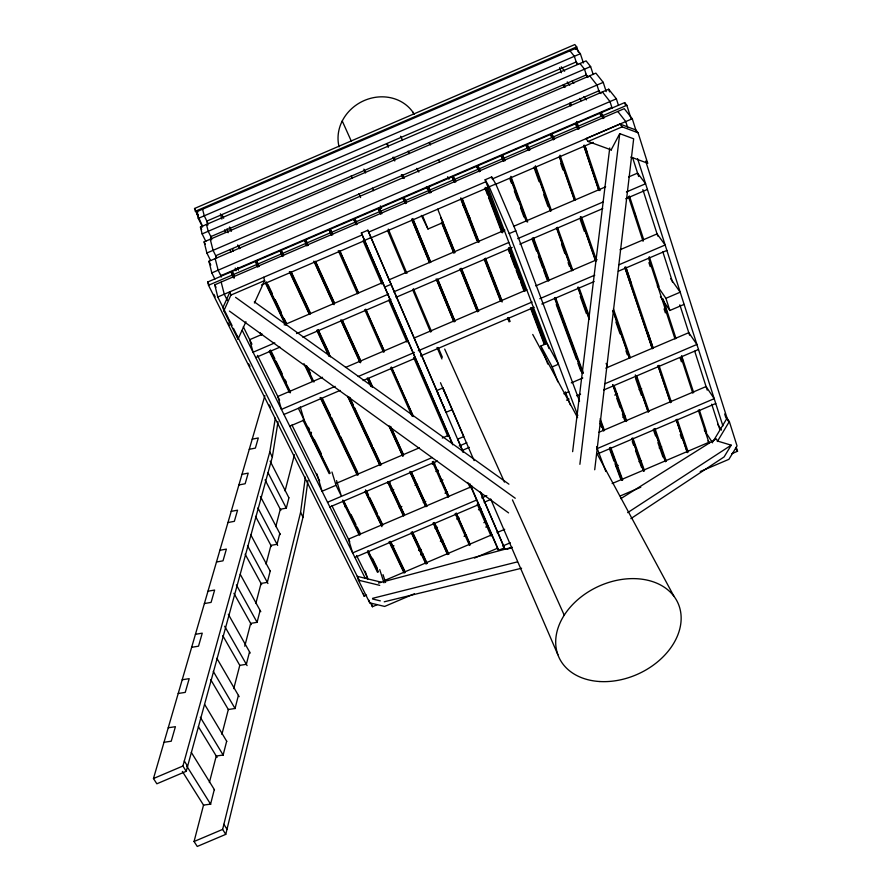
<?xml version="1.0" encoding="UTF-8"?>
<svg xmlns="http://www.w3.org/2000/svg" width="891" height="891" viewBox="0 0 891 891"><rect width="100%" height="100%" fill="white"/><g stroke="black" fill="none" stroke-linecap="round" stroke-linejoin="round"><path stroke-width="1.34" d="M594.709 469.769L633.668 138.796L619.746 133.639L611.17 149.888M579.885 464.311L619.746 133.639M572.635 451.659L609.745 147.973M214.308 789.537L210.577 804.139L203.527 805.096L194.071 841.505L197.256 846.45L225.757 834.366L303.007 517.148L307.918 480.449M313.186 441.034L313.554 438.316M225.757 834.366L222.639 829.398L300.579 512.381L305.368 477.086M310.903 436.367L311.46 432.302M264.894 395.626L153.464 778.534L156.849 783.79L186.219 771.305L272.334 456.994L278.025 421.71M186.219 771.305L182.911 766.026L269.784 451.982L275.33 418.113M226.67 741.201L223.14 755.033L216.257 756.025L209.374 782.543M238.398 695.37L235.046 708.49L228.33 709.514L221.881 734.362M249.536 651.844L246.339 664.307L239.779 665.365L233.743 688.643M244.758 646.198L250.672 623.399L257.087 622.319L260.116 610.458M270.196 571.064L267.311 582.358L261.041 583.449L255.828 603.519M279.796 533.52L277.045 544.29L270.92 545.403L266.053 564.137M288.929 497.846L286.301 508.126L280.297 509.251L275.787 526.614M285.053 490.93L294.453 454.7M223.853 310.836L230.892 295.099L230.012 291.736L222.995 307.44L223.853 310.836L238.008 339.159L245.938 321.718M254.436 303.029L264.627 280.587L263.636 277.279M575.43 49.361L576.677 46.878L574.818 44.55L194.528 208.494L202.535 226.191M713 441.613L727.056 418.169L729.328 421.543L737.035 445.934L728.916 459.322L700.237 471.539M717.333 441.524L729.328 421.543M620.871 498.615L716.119 438.795L717.6 441.078L731.21 445.177L724.116 456.916L630.873 518.629M627.676 512.637L731.21 445.177M202.547 227.049L198.281 218.384L196.644 211.757L575.987 48.237L580.364 53.716L583.393 62.96M198.281 218.384L580.364 53.716M576.199 61.936L206.846 221.091L207.87 225.122M205.799 241.327L202.134 233.91L200.43 227.049L586.089 60.889L590.61 66.558L593.194 74.488M202.134 233.91L590.61 66.558M210.822 236.627L586.356 74.877M210.554 260.462L206.879 253.011L204.106 241.862L595.867 73.14L603.229 82.362L606.225 91.617M206.879 253.011L603.229 82.362M598.863 90.826L215.733 255.75L216.424 258.446M214.898 279.128L211.813 272.913L208.928 261.297L608.698 89.211L616.372 98.823L618.488 105.439M211.813 272.913L616.372 98.823M220.845 275.664L611.883 107.421M366.58 595.099L364.141 596.135L208.505 285.265L207.714 281.99L231.137 271.911L234.188 278.148M234.288 277.19L232.195 271.454L255.628 261.375L258.022 266.387M258.847 266.632L256.697 260.918L280.142 250.828L282.492 255.862M283.416 256.062L281.2 250.371L304.666 240.28L306.961 245.326M307.996 245.493L305.724 239.824L329.202 229.722L331.519 235.369M332.588 234.912L330.26 229.265L353.749 219.164L356.122 224.788M354.818 218.707L378.307 208.594L379.666 211.635L356.088 221.781L354.818 218.707L357.191 224.332M381.816 213.74L379.377 208.138L402.888 198.025L405.383 203.605M406.062 202.703L403.957 197.568L427.468 187.444L430.03 193.002M430.609 192.144L428.538 186.987L452.071 176.864L454.677 182.388M455.167 181.575L453.14 176.396L476.696 166.272L479.358 171.774M479.737 171.016L477.765 165.804L501.321 155.669L504.039 161.148M504.317 160.436L502.39 155.212L525.957 145.077L528.742 150.523M528.909 149.833L527.038 144.609L550.616 134.463L553.456 139.898M553.511 139.252L551.685 134.006L575.285 123.849L578.181 129.251M578.37 126.154L602.06 115.964L599.966 113.235L576.354 123.392L579.261 128.783M602.917 118.603L601.046 112.767L624.669 102.61L626.841 105.305L631.04 118.559M208.505 285.265L232.005 275.152L231.137 271.911M233.074 274.695L256.575 264.582L255.628 261.375M257.644 264.126L281.166 254.002L280.142 250.828M282.235 253.545L305.769 243.421L304.666 240.28M306.838 242.965L330.394 232.829L329.202 229.722M331.463 232.373L355.019 222.238L353.749 219.164M404.325 201.032L380.735 211.178L379.377 208.138M403.957 197.568L405.394 200.564L428.994 190.418M428.538 186.987L430.063 189.95L453.675 179.804M453.14 176.396L454.744 179.336L478.367 169.179M477.765 165.804L479.447 168.711L503.081 158.542M502.39 155.212L504.161 158.086L527.806 147.906M527.038 144.609L528.886 147.449L552.543 137.27M551.685 134.006L553.623 136.802L577.29 126.622M601.046 112.767L603.14 115.507L626.841 105.305M228.519 318.499L217.783 296.993L214.764 284.808L624.235 108.669L632.287 118.759L636.475 132.002M452.739 444.832L361.356 233.008L367.86 230.212L438.584 394.724M548.99 348.548L485.138 179.77L491.665 176.975L495.775 183.969L515.8 230.769L579.551 401.206M630.85 157.072L647.679 163.209L638.067 132.781L635.829 129.952L619.947 124.049L586.055 138.617L588.127 141.48L611.438 149.989M217.783 296.993L362.359 234.834M368.751 232.083L486.375 181.497M492.768 178.746L632.287 118.759M230.892 295.099L264.627 280.587M588.127 141.48L622.141 126.856L638.067 132.781M364.441 240.436L371.001 237.619L367.86 230.212M485.138 179.77L489.204 186.798L495.775 183.969M261.475 284.953L364.82 240.525M369.921 238.331L488.58 187.31M494.95 184.571L593.194 142.337M421.332 215.399L427.981 229.009L443.061 222.527L440.566 217.616M262.455 334.192L249.692 339.671L253.066 352.235L274.807 342.901M284.14 324.881L382.384 282.692M388.766 279.952L504.874 230.101M513.806 226.258L605.668 186.82M628.634 176.953L637.566 173.121L645.596 183.746L626.418 191.977M384.466 287.158L391.026 284.34L371.001 237.619M577.802 415.529L509.229 233.598L515.8 230.769M296.536 333.579L388.599 294.063M393.711 291.869L508.783 242.475M517.738 238.632L603.396 201.856M255.695 357.547L279.941 347.134M302.907 337.277L390.949 299.499M396.05 297.304L512.158 247.475M519.821 244.19L602.75 208.605M625.716 198.749L647.412 189.438M322.509 377.305L277.814 396.462L281.433 409.403L335.15 386.382M345.496 367.448L408.067 340.629M414.449 337.889L526.826 289.731M535.758 285.9L597.059 259.626M620.036 249.77L657.068 233.899L665.143 244.992L619.1 264.727M358.182 376.525L414.46 352.413M418.291 350.764L532.127 301.993M539.801 298.697L594.798 275.141M283.951 414.471L340.117 390.414M363.094 380.568L415.429 358.149M420.53 355.966L534.132 307.295M541.795 304.009L594.119 281.589M618.376 271.209L666.88 250.427M289.775 426.221L304.143 420.062L300.211 406.864M452.283 409.637L442.905 387.93L436.79 390.548L446.046 412.31L452.283 409.637L463.777 436.568L457.606 439.196M540.904 345.998L547.029 343.369L558.468 364.23L552.208 366.903L540.904 345.998L547.787 364.074M657.257 285.799L665.9 298.318L680.212 292.192L670.6 278.616M660.42 296.714L669.854 310.48L684.11 304.377M336.297 483.323L419.305 447.839M442.292 438.016L448.685 435.287M571.287 382.885L582.781 377.973M605.769 368.15L688.776 332.677L696.896 344.461L604.878 383.776M331.964 472.03L336.041 485.272L322.052 491.242L316.951 473.945M563.869 393.8L568.814 391.684M327.52 502.268L432.324 457.495M459.166 446.023L466.839 442.749M566.531 400.159L569.093 399.068M576.755 395.793L580.587 394.156M329.848 506.968L437.381 461.037M461.694 450.646L469.379 447.36M603.786 389.957L698.511 349.495M387.54 483.334L390.091 482.231M432.313 464.2L434.875 463.108M391.16 490.551L393.722 489.46M435.877 471.462L438.439 470.37M614.734 395.081L617.296 393.989M415.061 485.406L417.623 484.314M639.114 389.735L641.676 388.643M440.354 481.006L442.905 479.915M399.313 507.558L401.874 506.467M423.225 502.446L425.787 501.355M444.977 493.168L447.538 492.077M622.809 417.266L625.371 416.175M472.353 486.286L348.459 539.144L352.647 552.899L476.574 500.04M598.785 432.335L706.073 386.549L714.214 398.678L596.669 448.819M481.686 497.869L486.798 495.686M354.885 557.398L479.013 504.462M484.125 502.279L490.529 499.55M598.017 453.708L715.751 403.5M391.394 546.907L393.956 545.815M434.931 528.341L437.492 527.249M456.693 519.063L459.255 517.972M478.467 509.775L481.017 508.683M418.581 550.493L421.142 549.402M440.343 541.227L442.894 540.135M483.846 522.683L486.408 521.591M615.648 466.494L618.209 465.403M659.151 447.95L661.712 446.859M420.608 554.815L423.158 553.723M464.033 536.304L466.583 535.224M485.74 527.06L488.301 525.968M639.014 461.727L641.565 460.647M384.455 580.553L491.899 534.767M497.022 532.584L504.696 529.321M612.139 483.535L709.359 442.114M474.502 558.033L497.523 548.232M502.635 546.049L510.309 542.786M620.303 495.931L640.774 487.221M370.578 602.995L372.438 606.726L377.016 604.777M507.09 549.391L512.202 547.208M731.778 453.708L737.536 451.247L736.278 447.282M414.36 593.785L384.645 606.437L369.776 602.884L358.427 580.164L357.269 576.332L381.17 582.168M153.464 778.534L182.911 766.026M194.071 841.505L222.639 829.398M378.441 583.07L511.479 547.475M372.549 598.34L517.459 561.876M384.221 601.804L521.591 568.235M252.209 439.196L258.29 437.96L255.383 448.095L249.268 449.32M241.984 474.335L248.199 473.121L245.148 483.746L238.899 484.96M231.203 511.378L237.563 510.175L234.355 521.335L227.962 522.527M219.888 550.293L226.381 549.101L223.017 560.829L216.48 562.009M207.982 591.212L214.631 590.042L211.089 602.394L204.384 603.552M195.441 634.314L202.246 633.167L198.515 646.187L191.654 647.312M182.209 679.766L189.193 678.652L185.25 692.385L178.211 693.488M168.243 727.769L175.404 726.688L171.228 741.212L164.022 742.281M372.516 598.997L380.323 600.868M358.427 580.164L379.733 585.354M197.802 212.125L195.218 211.312L576.677 46.878L578.415 52.157M254.336 301.86L508.906 484.169M235.558 297.327L515.265 498.247M229.399 311.07L508.583 512.893M570.006 50.82L574.339 56.322L576.956 64.23M580.008 63.506L584.485 69.197L587.091 77.127M589.686 75.802L596.981 85.057L599.565 92.976M602.394 91.929L609.99 101.574L612.117 108.179M617.775 111.453L625.749 121.566L627.643 127.524M576.154 61.88L577.869 64.063M585.587 73.908L588.16 77.194M598.462 90.325L601.035 93.6M619.947 124.049L622.141 126.856M646.187 161.293L647.679 163.209M561.285 66.814L564.638 71.224M572.178 81.148L573.86 83.353M583.917 96.584L586.434 99.892M567.244 81.927L569.728 85.224M579.662 98.4L581.311 100.594M736.044 448.997L737.536 451.247M717.645 424.294L721.476 430.097M704.291 429.974L712.566 442.827M707.933 440.911L709.414 443.228M182.388 771.472L203.683 805.353M186.598 765.781L210.733 804.406M184.303 760.97L187.611 766.249M223.886 824.309L226.993 829.276M191.32 752.405L214.475 789.805M198.37 726.622L217.081 757.383M200.308 717.277L223.251 755.212M204.796 704.692L226.782 741.39M210.721 679.666L228.386 709.615M213.294 671.391L235.101 708.59M216.869 658.326L239.156 696.662M222.795 635.695L239.846 665.466M224.666 626.25L247.085 665.61M228.319 614.289L250.226 653.07M233.921 593.317L251.351 624.613M236.382 584.953L257.098 622.341M240.28 574.372L260.796 611.683M245.148 554.18L261.664 584.607M412.7 111.898L414.014 114.349M429.184 142.471L430.509 144.921M438.428 159.6L439.742 162.039M447.661 176.719L448.975 179.158M462.83 204.841L470.08 218.295M532.74 334.47L577.591 417.634M596.714 453.096L673.886 596.179M247.52 545.715L267.935 583.516M250.605 534.511L270.162 570.997M255.528 516.357L271.521 546.539M257.9 507.937L277.647 545.426M260.417 496.476L280.364 534.589M265.061 479.826L280.854 510.32M267.968 472.531L286.223 507.981M270.14 461.126L288.851 497.69M400.56 136.256L402.454 139.965M408.123 151.091L409.381 153.564M416.932 168.388L418.826 172.097M426.388 186.932L427.647 189.404M269.784 451.982L272.334 456.994M300.579 512.381L303.007 517.148M207.714 281.99L208.962 284.474M213.929 294.398L215.165 296.881M228.207 322.954L229.455 325.438M248.712 363.929L249.948 366.413M269.205 404.893L270.452 407.376M214.764 284.808L216.001 287.292M228.965 319.39L232.072 325.605M233.431 328.334L359.652 581.11M208.928 261.297L210.788 265.039M227.361 300.434L224.265 294.208L221.168 282.057M242.196 330.327L365.176 578.148M204.106 241.862L205.342 244.346M221.213 276.41L218.139 270.185L215.177 258.602M243.321 326.797L251.941 344.204M257.477 355.386L279.629 400.126M291.936 424.985L319.635 480.917M331.942 505.776L349.784 541.828M356.556 555.494L367.638 577.869M216.736 257.8L213.072 250.349L210.231 239.222M200.43 227.049L201.656 229.544M387.206 143.518L388.431 146.013M393.911 157.206L395.136 159.701M402.454 174.625L404.28 178.367M232.005 275.152L233.23 277.658M260.127 332.599L261.353 335.094M269.294 351.321L289.475 392.53M302.929 419.995L329.213 473.689M342.667 501.154L359.173 534.867M367.738 552.353L377.517 572.334M211.858 238.721L208.216 231.292L206.467 224.454M196.644 211.757L198.47 215.488M194.528 208.494L195.742 210.967M196.956 213.45L198.181 215.923M392.931 157.273L394.746 160.981M401.395 174.591L403.2 178.3M232.195 271.454L234.032 275.196M270.597 350.007L274.862 358.728M276.087 361.223L282.18 373.697M285.231 379.922L286.445 382.417M308.386 427.301L309.611 429.796M314.49 439.775L321.194 453.486M351.054 514.586L355.932 524.554M357.157 527.049L360.198 533.286M372.393 558.223L377.272 568.191M207.893 223.251L204.262 215.811L202.569 209.196M270.341 350.876L290.499 392.096M298.385 408.29L330.205 473.266M336.041 485.272L341.442 496.32L336.575 480.583M343.636 500.742L360.131 534.455M368.072 550.694L378.463 571.922M269.572 350.453L290.31 392.831M303.731 420.251L329.347 472.609M342.768 500.04L359.853 534.945M367.783 551.15L377.55 571.098M229.689 227.082L231.493 230.836M238.721 245.838L239.924 248.333M229.265 227.417L231.081 231.17M237.719 244.947L239.534 248.712M221.904 214.597L223.674 218.262M256.697 260.918L259.092 265.93M268.057 284.708L272.245 293.473M275.23 299.732L281.211 312.251M284.196 318.51L286.59 323.522M306.927 366.101L310.514 373.607M322.464 398.656L330.238 414.928M331.441 417.434L339.215 433.717M340.407 436.222L357.748 472.531M366.713 491.309L368.506 495.073M369.709 497.579L377.483 513.851M378.675 516.357L382.863 525.122M391.238 542.652L404.982 571.454M266.041 281.69L286.412 324.324M306.181 365.722L313.977 382.027M321.762 398.333L358.316 474.836M365.51 489.883L382.284 525.011M390.08 541.316L405.06 572.668M265.808 282.659L286.156 325.226M305.301 365.288L313.086 381.56M320.86 397.832L357.369 474.201M365.744 491.732L381.905 525.534M389.679 541.806L404.046 571.855M256.575 264.582L257.777 267.088M265.574 283.394L285.365 324.781M303.954 363.651L312.351 381.203M320.147 397.509L357.336 475.259M365.132 491.565L381.927 526.67M389.122 541.717L404.113 573.069M281.2 250.371L283.55 255.405M291.168 271.744L310.525 313.242M318.143 329.592L329.28 353.493M349.807 397.497L353.326 405.049M354.495 407.566L372.093 445.288M373.262 447.805L380.88 464.144M389.089 481.753L404.336 514.452M412.544 532.05L421.922 552.175M423.102 554.692L427.201 563.491M291.056 272.446L310.447 314.011M318.076 330.383L330.416 356.834M349.216 397.141L380.947 465.169M388.587 481.541L404.447 515.544M412.088 531.927L426.778 563.413M290.121 272.201L309.478 313.699M317.107 330.038L329.436 356.445M348.214 396.673L379.9 464.567M388.12 482.165L403.378 514.864M411.597 532.462L426.266 563.892M281.166 254.002L282.347 256.53M289.408 271.644L309.4 314.456M317.04 330.828L328.801 356.021M347.624 396.317L379.967 465.581M387.607 481.953L403.478 515.956M411.13 532.328L425.831 563.814M305.724 239.824L308.03 244.869M315.503 261.286L334.459 302.962M342.512 320.649L360.332 359.797M368.952 378.742L371.825 385.057M390.781 426.722L403.434 454.51M411.475 472.185L426.989 506.288M435.042 523.964L448.83 554.28M315.481 261.943L334.481 303.686M341.966 320.125L360.978 361.88M368.462 378.319L372.494 387.173M390.336 426.388L403.59 455.49M411.074 471.929L426.622 506.088M434.106 522.527L448.496 554.157M314.445 261.742L334.002 304.677M340.897 319.824L360.454 362.76M367.359 377.907L371.391 386.75M389.222 425.887L403.022 456.192M409.927 471.339L426.032 506.701M433.516 523.106L447.315 553.411M305.769 243.421L306.927 245.949M313.844 261.13L333.434 304.132M340.93 320.571L359.953 362.314M367.448 378.753L370.901 386.349M389.345 426.811L402.598 455.902M410.094 472.353L425.653 506.5M433.149 522.939L447.56 554.558M342.244 120.987L351.355 141.257M363.873 169.134L365.577 172.943M372.416 188.146L373.552 190.674M380.379 205.888L381.515 208.416M444.698 349.072L504.462 482.12M512.436 499.862L564.237 615.18M330.26 229.265L332.521 234.333M339.839 250.828L358.416 292.682M365.733 309.166L384.322 351.021M391.639 367.504L413.034 415.696M433.304 461.349L448.507 495.596M456.392 513.35L469.913 543.788M339.928 251.429L358.538 293.351M365.878 309.868L384.489 351.789M391.26 367.036L413.257 416.587M433.572 462.318L448.797 496.621M456.136 513.138L470.236 544.891M338.29 250.616L357.491 293.807M364.709 309.611L383.464 352.235M390.626 367.938L412.043 416.119M432.335 461.772L448.117 497.278M455.178 513.539L469.535 545.459M363.829 239.634L382.941 283.661M469.802 484.259L498.437 550.382L504.328 547.865L480.249 491.854M363.127 240.815L381.894 284.106M388.754 300.044L406.998 342.144M413.636 357.447L447.917 436.534M467.82 482.454L470.203 487.845M477.22 504.139L491.041 536.026M351.21 175.872L352.313 178.423M358.928 193.748L360.577 197.579M440.488 382.718L474.101 460.602M490.629 498.915L557.866 654.685M361.356 233.008L452.327 443.195M469.969 483.958L498.648 550.192M440.065 398.154L441.323 401.095M442.782 404.492L443.874 407.02M457.774 439.352L463.264 452.105M480.806 492.923L504.93 549.034M391.026 284.34L463.275 452.383M489.204 186.798L509.229 233.598M442.905 387.93L446.703 396.807M388.309 229.11L406.909 273.359M413.379 288.706L431.556 331.608M438.216 347.546L442.37 357.235M378.307 208.594L380.747 214.196M387.496 230.335L405.639 273.125M412.678 289.775L430.542 332.053M437.035 347.423L441.903 358.95M411.731 219.041L429.74 262.778M436.623 279.496L454.087 321.952M402.888 198.025L405.004 203.159M411.876 219.854L429.317 262.232M436.189 278.928L453.63 321.295M386.739 143.574L388.276 147.338M405.394 200.564L406.452 203.137M412.8 218.585L430.787 262.322M437.659 279.05L455.112 321.517M412.934 219.398L430.364 261.776M437.748 279.763L454.655 320.86M422.557 215.689L427.981 229.009M430.063 189.95L431.099 192.545M437.726 209.173L454.889 251.975M461.616 268.77L478.679 311.405M442.482 221.803L454.878 252.766M461.081 268.236L478.122 310.803M441.936 222.717L453.842 252.42M460.569 269.216L477.654 311.85M427.468 187.444L429.54 192.601M441.435 222.26L453.842 253.211M460.046 268.681L477.097 311.237M460.725 197.891L477.866 241.817M484.414 258.613L501.043 301.258M507.592 318.054L509.106 321.929M452.071 176.864L453.586 180.739M461.17 200.163L476.83 240.314M484.414 259.738L500.575 301.169M454.744 179.336L455.758 181.92M462.295 198.726L478.913 241.372M485.461 258.167L502.067 300.813M508.616 317.608L510.12 321.495M461.727 198.415L478.89 242.452M485.45 259.292L502.101 302.027M508.16 317.564L509.173 320.159M479.447 168.711L480.427 171.306M486.82 188.179L503.047 231.003M509.44 247.876L525.668 290.7M532.061 307.562L545.827 343.904M486.141 187.923L502.903 232.139M508.828 247.743L525.089 290.655M531.504 307.562L545.303 343.982M485.261 187.344L502.491 232.751M508.393 248.322L524.643 291.134M531.036 308.008L544.824 344.338M476.696 166.272L477.676 168.867M485.083 188.38L487.544 194.873M488.535 197.479L501.867 232.584M508.282 249.491L509.763 253.389M510.743 255.995L515.187 267.69M516.179 270.296L519.631 279.395M520.622 281.99L524.075 291.101M530.49 307.996L544.312 344.405M552.208 366.903L557.9 381.86M565.373 391.851L570.296 404.87M491.665 176.975L492.634 179.57M596.58 446.736L605.824 471.462M501.321 155.669L503.248 160.892M509.997 179.18L511.434 183.089M514.33 190.93L517.704 200.063M520.589 207.904L523.964 217.036M532.161 239.234L536.493 250.995M538.42 256.207L542.753 267.968M543.722 270.574L547.096 279.718M556.251 304.522L576.488 359.363M577.936 363.283L580.821 371.113M600.1 423.336L601.548 427.257M609.734 449.454L614.066 461.204M615.035 463.821L620.336 478.177M504.161 158.086L505.119 160.692M510.877 176.329L527.672 221.937M533.431 237.574L549.268 280.576M555.516 297.516L583.349 373.095M600.144 418.703L604.466 430.431M610.703 447.371L622.709 479.948M510.576 177.409L526.937 221.814M533.197 238.788L548.6 280.587M554.859 297.561L582.77 373.307M600.1 420.318L603.953 430.765M610.212 447.739L622.241 480.394M510.287 178.089L526.147 221.079M532.395 238.02L548.243 281.021M554.492 297.95L582.358 373.518M600.133 421.733L603.497 430.843M609.745 447.783L621.762 480.36M528.886 147.449L529.822 150.067M535.435 165.771L551.351 210.254M557.443 227.272L572.891 270.452M578.983 287.459L589.285 316.249M606.136 363.361L607.539 367.281M614.099 385.603L626.741 420.931M632.822 437.938L644.527 470.66M534.99 166.817L550.883 211.223M556.964 228.207L571.933 269.995M578.014 286.98L588.773 317.018M613.097 384.934L626.195 421.51M632.276 438.483L643.97 471.139M534.834 167.53L550.304 210.71M556.396 227.717L571.866 270.886M577.958 287.893L589.207 319.301M612.64 384.712L625.772 421.343M631.864 438.35L643.58 471.061M525.957 145.077L527.372 148.986M533.921 167.274L539.077 181.641M543.755 194.695L547.965 206.445M561.553 244.323L564.827 253.456M568.102 262.6L569.505 266.52M580.275 296.558L586.367 313.532M616.806 398.411L620.08 407.555M622.419 414.081L624.758 420.608M632.254 441.502L633.657 445.422M635.528 450.646L641.62 467.619M553.623 136.802L554.536 139.43M560.005 155.201L575.53 199.874M581.467 216.959L596.524 260.317M613.409 308.932L630.305 357.547M636.686 375.946L649.016 411.419M654.952 428.504L666.357 461.349M559.448 156.304L574.495 199.584M580.42 216.624L595.923 261.219M613.253 311.059L629.67 358.271M635.606 375.323L648.37 412.043M654.295 429.094L665.243 460.569M559.403 156.972L574.472 200.33M580.42 217.404L595.5 260.762M612.863 310.681L629.313 357.97M635.25 375.055L648.047 411.831M653.983 428.916L665.41 461.761M550.616 134.463L551.529 137.091M560.662 163.309L562.945 169.869M580.297 219.698L584.407 231.504M615.904 321.974L620.013 333.78M625.95 350.82L627.32 354.763M635.539 378.363L641.475 395.404M653.337 429.495L655.62 436.055M657.903 442.615L662.926 457.038M563.346 84.801L564.237 87.441M569.561 103.222L570.452 105.851M576.221 122.947L578.136 128.66M583.761 145.311L599.019 190.551M625.237 268.247L652.346 348.581M658.115 365.7L670.555 402.576M676.336 419.694L687.44 452.617M583.95 146.324L598.574 189.683M624.736 267.211L652.234 348.671M657.992 365.755L670.411 402.543M676.169 419.628L687.262 452.472M680.267 434.585L681.604 438.539M559.671 67.582L561.408 72.75M585.019 145.868L600.077 190.551M625.76 266.777L653.226 348.247M658.972 365.332L671.38 402.131M677.138 419.215L688.208 452.071M564.259 84.589L565.15 87.218M570.485 103.033L571.365 105.673M576.7 121.488L578.916 128.07M584.696 145.2L586.913 151.793M626.451 269.071L631.329 283.572M647.768 332.332L652.646 346.822M603.14 115.507L603.998 118.147M629.436 195.998L643.67 239.545M649.272 256.697L659.184 287.047M663.071 298.919L676.002 338.513M681.604 355.665L693.677 392.608M699.279 409.771L706.608 432.202M634.203 211.991L635.94 217.281M665.332 307.195L667.058 312.474M681.76 357.436L683.052 361.401M628.389 196.443L643.068 241.305M648.626 258.223L675.01 338.936M681.08 357.391L692.753 393.098M698.321 410.183L709.113 443.161M599.966 113.235L600.835 115.875M648.915 262.622L650.207 266.587M664.073 308.899L665.377 312.864M680.1 357.814L681.392 361.779M665.9 298.318L669.854 310.48M383.03 574.65L385.569 582.502M632.655 157.807L638.658 176.507M642.857 189.594L657.77 236.059M662.837 251.852L672.616 282.313M679.844 304.833L689.578 335.172M694.713 351.188L707.22 390.147M711.72 404.169L719.794 429.339M608.698 89.211L609.555 91.862M379.722 569.583L383.976 582.814M637.577 158.62L722.902 425.92M724.673 413.97L725.931 417.946M624.669 102.61L625.504 105.249M645.708 161.148L727.891 420.786M343.425 500.876L345.474 507.514M365.221 571.254L367.693 579.228M371.658 604.176L372.438 606.726M368.985 600.3L369.776 602.884M363.383 593.618L364.141 596.135M227.06 228.72L228.163 232.718M232.584 248.745L233.319 251.418M237.741 267.445L238.476 270.118M220.411 213.795L221.859 219.097M224.755 229.689L225.479 232.339M230.179 249.558L230.903 252.209M235.246 268.102L235.97 270.753M237.117 335.707L238.008 339.159M210.61 235.781L211.635 239.779M220.523 274.439L221.213 277.101M339.092 146.837A41.32 37.277 -27.6 0 1 364.051 100.627A41.32 37.277 -27.6 0 1 414.048 113.937M599.888 681.537A65.411 48.069 -24.7 0 0 679.588 607.395A65.411 48.069 -24.7 0 0 575.798 601.447A65.411 48.069 -24.7 0 0 599.888 681.537"/></g></svg>
